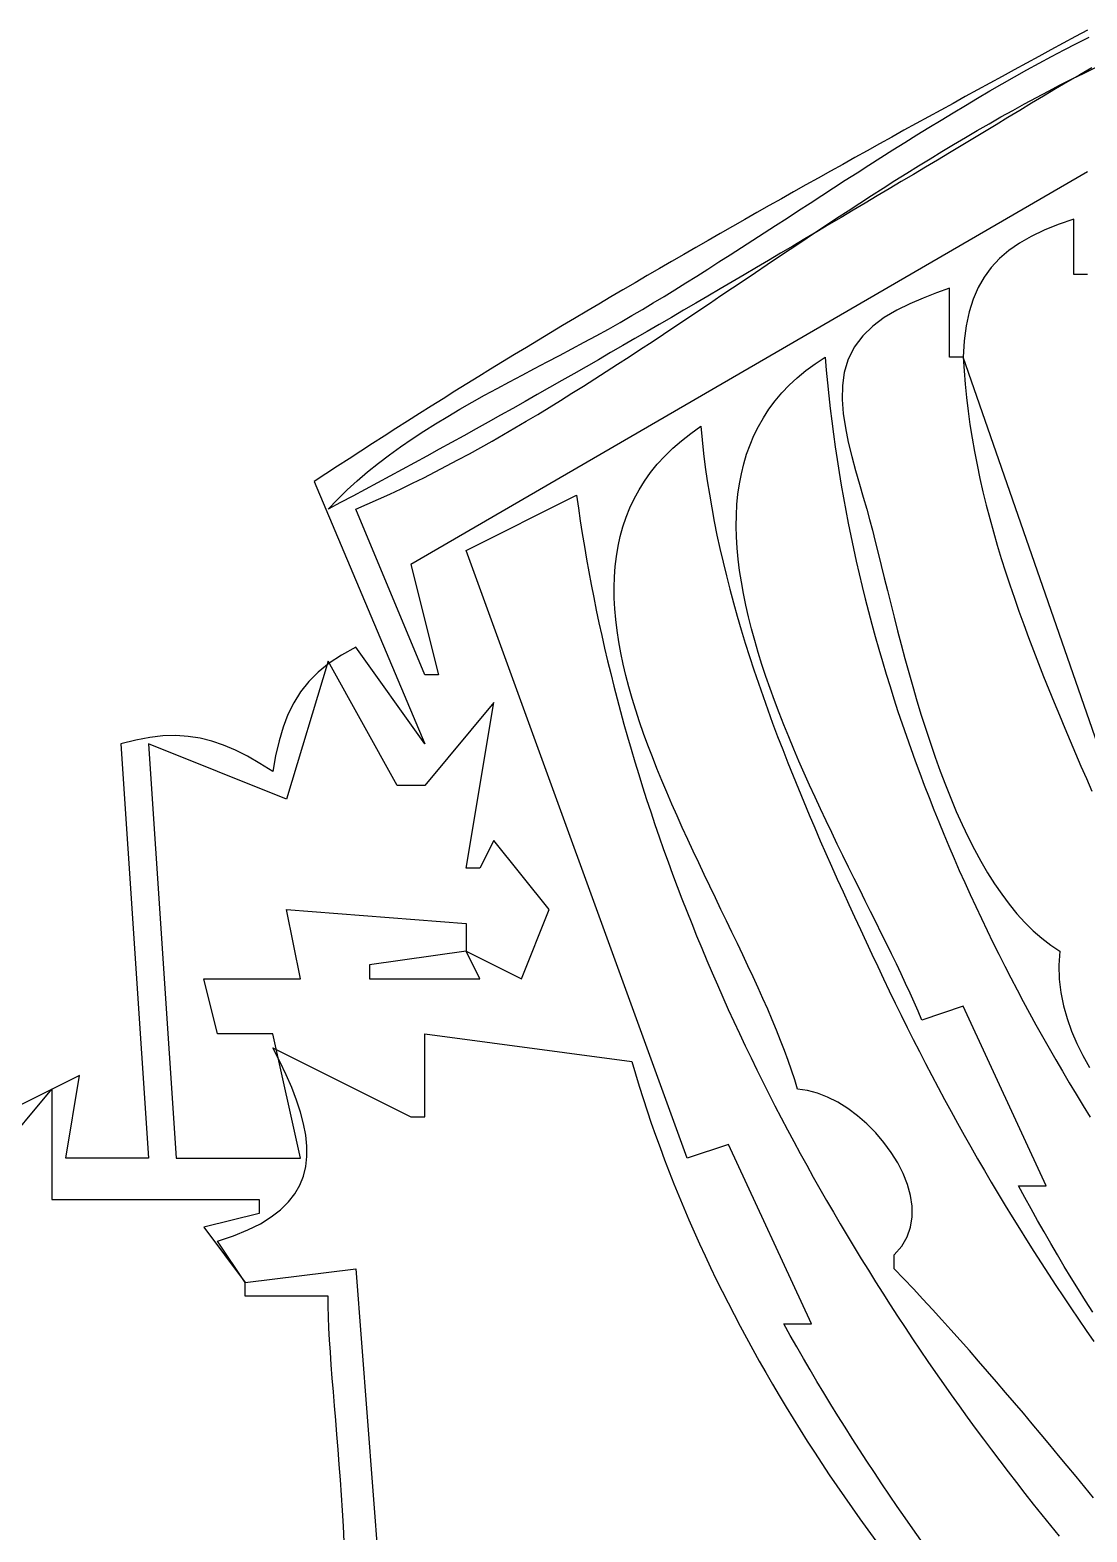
# Model space of a CAD drawing. Header units: metres. Extents: x 169 to 614, y 211 to 1165.
# Drawn here: x 392.4 to 469, y 296.9 to 405.7 of the extents above; entities that cross this region are included whole.
import ezdxf

# ---------------------------------------------------------------- set-up
doc = ezdxf.new("R2010")
doc.units = ezdxf.units.M

msp = doc.modelspace()

# ---------------------------------------------------------------- linework, layer by layer
for p, q in [((469, 405.6913), (468.117, 405.2124)), ((467.2334, 404.7329), (466.3492, 404.2527)), ((468.117, 405.2124), (467.2334, 404.7329)), ((467.2971, 404.2512), (468.1999, 404.7179)), ((468.1999, 404.7179), (469.1044, 405.1751)), ((465.4644, 403.7718), (464.579, 403.2901)), ((466.3492, 404.2527), (465.4644, 403.7718)), ((465.497, 403.2913), (466.3961, 403.7755)), ((466.3961, 403.7755), (467.2971, 404.2512)), ((463.6932, 402.8077), (462.8069, 402.3246)), ((464.579, 403.2901), (463.6932, 402.8077)), ((463.7051, 402.2995), (464.6, 402.7991)), ((464.6, 402.7991), (465.497, 403.2913)), ((468.4354, 402.4456), (467.5566, 401.9383)), ((467.8875, 402.1487), (468.7533, 402.5756)), ((469.3188, 402.947), (468.4354, 402.4456)), ((468.7533, 402.5756), (469.6204, 402.9926)), ((461.0333, 401.3558), (460.146, 400.8703)), ((461.9203, 401.8406), (461.0333, 401.3558)), ((462.8069, 402.3246), (461.9203, 401.8406)), ((461.9221, 401.28), (462.8124, 401.793)), ((462.8124, 401.793), (463.7051, 402.2995)), ((466.6821, 401.4261), (465.812, 400.9103)), ((466.1601, 401.2662), (467.0231, 401.7121)), ((467.5566, 401.9383), (466.6821, 401.4261)), ((467.0231, 401.7121), (467.8875, 402.1487)), ((459.2584, 400.3839), (458.3706, 399.8966)), ((460.146, 400.8703), (459.2584, 400.3839)), ((459.2659, 399.7077), (460.1487, 400.2369)), ((460.1487, 400.2369), (461.0341, 400.7611)), ((461.0341, 400.7611), (461.9221, 401.28)), ((463.5788, 399.8764), (464.4379, 400.348)), ((464.9461, 400.3922), (464.0845, 399.8728)), ((464.4379, 400.348), (465.2984, 400.8114)), ((465.812, 400.9103), (464.9461, 400.3922)), ((465.2984, 400.8114), (466.1601, 401.2662)), ((457.4826, 399.4085), (456.5945, 398.9195)), ((458.3706, 399.8966), (457.4826, 399.4085)), ((457.5085, 398.6369), (458.3858, 399.1742)), ((458.3858, 399.1742), (459.2659, 399.7077)), ((461.8643, 398.91), (462.7209, 399.3969)), ((463.227, 399.3534), (462.3736, 398.8353)), ((462.7209, 399.3969), (463.5788, 399.8764)), ((464.0845, 399.8728), (463.227, 399.3534)), ((455.7063, 398.4296), (454.8181, 397.9389)), ((456.5945, 398.9195), (455.7063, 398.4296)), ((455.7627, 397.5528), (456.6341, 398.0962)), ((456.6341, 398.0962), (457.5085, 398.6369)), ((460.1546, 397.9149), (461.0088, 398.4158)), ((461.5243, 398.3196), (460.679, 397.8076)), ((461.0088, 398.4158), (461.8643, 398.91)), ((462.3736, 398.8353), (461.5243, 398.3196)), ((453.0416, 396.9545), (452.1535, 396.4609)), ((453.9298, 397.4471), (453.0416, 396.9545)), ((454.8181, 397.9389), (453.9298, 397.4471)), ((454.0293, 396.4595), (454.8944, 397.007)), ((454.8944, 397.007), (455.7627, 397.5528)), ((458.4496, 396.8941), (459.3015, 397.4075)), ((459.8375, 397.3004), (459, 396.7993)), ((459.3015, 397.4075), (460.1546, 397.9149)), ((460.679, 397.8076), (459.8375, 397.3004)), ((451.2656, 395.9663), (450.3778, 395.4707)), ((452.1535, 396.4609), (451.2656, 395.9663)), ((452.309, 395.3612), (453.1674, 395.9107)), ((453.1674, 395.9107), (454.0293, 396.4595)), ((456.7491, 395.8503), (457.5988, 396.3749)), ((458.1286, 396.2803), (457.257, 395.7611)), ((457.5988, 396.3749), (458.4496, 396.8941)), ((459, 396.7993), (458.1286, 396.2803)), ((469, 395.4213), (420, 367)), ((449.4902, 394.9741), (448.6029, 394.4765)), ((450.3778, 395.4707), (449.4902, 394.9741)), ((450.6026, 394.262), (451.454, 394.8115)), ((451.454, 394.8115), (452.309, 395.3612)), ((454.2063, 394.2481), (455.0529, 394.7866)), ((455.0529, 394.7866), (455.9004, 395.3208)), ((456.385, 395.2417), (455.5128, 394.7221)), ((455.9004, 395.3208), (456.7491, 395.8503)), ((457.257, 395.7611), (456.385, 395.2417)), ((447.7159, 393.9779), (446.8293, 393.4782)), ((448.6029, 394.4765), (447.7159, 393.9779)), ((448.911, 393.1661), (449.7549, 393.7134)), ((449.7549, 393.7134), (450.6026, 394.262)), ((452.5163, 393.1596), (453.3608, 393.7056)), ((453.3608, 393.7056), (454.2063, 394.2481)), ((454.6401, 394.2024), (453.7672, 393.6827)), ((455.5128, 394.7221), (454.6401, 394.2024)), ((445.9431, 392.9774), (445.0573, 392.4756)), ((446.8293, 393.4782), (445.9431, 392.9774)), ((447.2348, 392.0775), (448.0709, 392.6206)), ((448.0709, 392.6206), (448.911, 393.1661)), ((450.8301, 392.0582), (451.6727, 392.6103)), ((452.0203, 392.6433), (451.1462, 392.1237)), ((451.6727, 392.6103), (452.5163, 393.1596)), ((452.8939, 393.163), (452.0203, 392.6433)), ((453.7672, 393.6827), (452.8939, 393.163)), ((444.172, 391.9726), (443.2872, 391.4686)), ((445.0573, 392.4756), (444.172, 391.9726)), ((445.5749, 391.0004), (446.4028, 391.5372)), ((446.4028, 391.5372), (447.2348, 392.0775)), ((450.2719, 391.6042), (449.3971, 391.0849)), ((449.9884, 391.5035), (450.8301, 392.0582)), ((451.1462, 392.1237), (450.2719, 391.6042)), ((466.8784, 391.6132), (465.8496, 391.1983)), ((468, 392), (466.8784, 391.6132)), ((468, 388), (468, 392)), ((441.5195, 390.457), (440.6366, 389.9495)), ((442.403, 390.9634), (441.5195, 390.457)), ((443.2872, 391.4686), (442.403, 390.9634)), ((443.932, 389.9389), (444.7512, 390.4675)), ((444.7512, 390.4675), (445.5749, 391.0004)), ((448.5219, 390.5659), (447.6464, 390.0471)), ((448.3077, 390.3881), (449.1476, 390.9467)), ((449.3971, 391.0849), (448.5219, 390.5659)), ((449.1476, 390.9467), (449.9884, 391.5035)), ((464.9115, 390.7496), (464.0621, 390.2617)), ((465.8496, 391.1983), (464.9115, 390.7496)), ((439.7544, 389.4409), (438.8729, 388.931)), ((440.6366, 389.9495), (439.7544, 389.4409)), ((442.3069, 388.8973), (443.1171, 389.4154)), ((443.1171, 389.4154), (443.932, 389.9389)), ((446.7704, 389.5286), (445.8941, 389.0105)), ((446.6304, 389.2669), (447.4686, 389.828)), ((447.6464, 390.0471), (446.7704, 389.5286)), ((447.4686, 389.828), (448.3077, 390.3881)), ((463.2993, 389.7289), (462.6212, 389.1457)), ((464.0621, 390.2617), (463.2993, 389.7289)), ((437.9923, 388.4199), (437.1125, 387.9076)), ((438.8729, 388.931), (437.9923, 388.4199)), ((440.7003, 387.8795), (441.5012, 388.3851)), ((441.5012, 388.3851), (442.3069, 388.8973)), ((445.0173, 388.4928), (444.1401, 387.9755)), ((444.9564, 388.1428), (445.793, 388.705)), ((445.8941, 389.0105), (445.0173, 388.4928)), ((445.793, 388.705), (446.6304, 389.2669)), ((462.0257, 388.5065), (461.5107, 387.8059)), ((462.6212, 389.1457), (462.0257, 388.5065)), ((436.2336, 387.394), (435.3556, 386.8792)), ((437.1125, 387.9076), (436.2336, 387.394)), ((439.1132, 386.8897), (439.9043, 387.3808)), ((439.9043, 387.3808), (440.7003, 387.8795)), ((443.2624, 387.4588), (442.3843, 386.9426)), ((444.1401, 387.9755), (443.2624, 387.4588)), ((443.2854, 387.0186), (444.1205, 387.5805)), ((444.1205, 387.5805), (444.9564, 388.1428)), ((461.5107, 387.8059), (461.0743, 387.0382)), ((469, 388), (468, 388)), ((434.4786, 386.3631), (433.6026, 385.8457)), ((435.3556, 386.8792), (434.4786, 386.3631)), ((437.5461, 385.9321), (438.3271, 386.4066)), ((438.3271, 386.4066), (439.1132, 386.8897)), ((441.5057, 386.4271), (440.6267, 385.9122)), ((442.3843, 386.9426), (441.5057, 386.4271)), ((441.6174, 385.8972), (442.451, 386.4574)), ((442.451, 386.4574), (443.2854, 387.0186)), ((457.1006, 386.2828), (456.1311, 385.8696)), ((458.0654, 386.6552), (457.1006, 386.2828)), ((459, 387), (458.0654, 386.6552)), ((459, 382), (459, 387)), ((460.7145, 386.1979), (460.4292, 385.2795)), ((461.0743, 387.0382), (460.7145, 386.1979)), ((432.7277, 385.327), (431.8539, 384.807)), ((433.6026, 385.8457), (432.7277, 385.327)), ((435.1553, 384.5221), (436, 385.0108)), ((436, 385.0108), (436.7704, 385.4666)), ((436.7704, 385.4666), (437.5461, 385.9321)), ((439.7472, 385.3979), (438.8673, 384.8845)), ((440.6267, 385.9122), (439.7472, 385.3979)), ((439.952, 384.7814), (440.7844, 385.3384)), ((440.7844, 385.3384), (441.6174, 385.8972)), ((455.1823, 385.4022), (454.2798, 384.8674)), ((456.1311, 385.8696), (455.1823, 385.4022)), ((460.4292, 385.2795), (460.2163, 384.2774)), ((430.9812, 384.2856), (430.1098, 383.7629)), ((431.8539, 384.807), (430.9812, 384.2856)), ((433.4267, 383.5599), (434.297, 384.0389)), ((434.297, 384.0389), (435.1553, 384.5221)), ((437.9868, 384.3718), (437.1058, 383.8599)), ((438.8673, 384.8845), (437.9868, 384.3718)), ((438.2892, 383.6741), (439.1203, 384.2265)), ((439.1203, 384.2265), (439.952, 384.7814)), ((453.4491, 384.252), (452.7157, 383.5428)), ((454.2798, 384.8674), (453.4491, 384.252)), ((460.2163, 384.2774), (460.0739, 383.1861)), ((429.2396, 383.2389), (428.3706, 382.7134)), ((430.1098, 383.7629), (429.2396, 383.2389)), ((431.6566, 382.6099), (432.546, 383.084)), ((432.546, 383.084), (433.4267, 383.5599)), ((435.3424, 382.8389), (434.4599, 382.3299)), ((436.2244, 383.349), (435.3424, 382.8389)), ((437.1058, 383.8599), (436.2244, 383.349)), ((436.6288, 382.5782), (437.4587, 383.1246)), ((437.4587, 383.1246), (438.2892, 383.6741)), ((452.7157, 383.5428), (452.105, 382.7266)), ((460.0739, 383.1861), (460, 382)), ((427.503, 382.1865), (426.6368, 381.6583)), ((428.3706, 382.7134), (427.503, 382.1865)), ((429.8589, 381.6627), (430.7604, 382.1365)), ((430.7604, 382.1365), (431.6566, 382.6099)), ((433.5769, 381.8218), (432.6933, 381.3149)), ((434.4599, 382.3299), (433.5769, 381.8218)), ((434.9705, 381.4964), (435.7994, 382.0354)), ((435.7994, 382.0354), (436.6288, 382.5782)), ((449.278, 381.5276), (450, 382)), ((450, 382), (450.0782, 381.0706)), ((451.6427, 381.7901), (451.3841, 380.8934)), ((452.105, 382.7266), (451.6427, 381.7901)), ((460, 382), (459, 382)), ((460, 382), (460.0536, 381.0237)), ((471.4398, 349.0193), (460, 382)), ((425.772, 381.1285), (424.9086, 380.5974)), ((426.6368, 381.6583), (425.772, 381.1285)), ((427.1402, 380.2263), (428.0471, 380.7087)), ((428.0471, 380.7087), (428.9539, 381.1871)), ((428.9539, 381.1871), (429.8589, 381.6627)), ((431.8092, 380.809), (430.9246, 380.3044)), ((432.6933, 381.3149), (431.8092, 380.809)), ((433.3143, 380.4318), (434.1422, 380.9618)), ((434.1422, 380.9618), (434.9705, 381.4964)), ((447.9789, 380.5155), (448.6046, 381.0326)), ((448.6046, 381.0326), (449.278, 381.5276)), ((450.0782, 381.0706), (450.1651, 380.142)), ((451.3841, 380.8934), (451.2536, 379.9423)), ((460.0536, 381.0237), (460.1289, 380.0475)), ((424.0468, 380.0647), (423.1865, 379.5306)), ((424.9086, 380.5974), (424.0468, 380.0647)), ((425.3327, 379.2447), (426.2348, 379.7387)), ((426.2348, 379.7387), (427.1402, 380.2263)), ((430.0394, 379.8009), (429.1536, 379.2987)), ((430.9246, 380.3044), (430.0394, 379.8009)), ((431.6598, 379.387), (432.4868, 379.9067)), ((432.4868, 379.9067), (433.3143, 380.4318)), ((446.8657, 379.4177), (447.3996, 379.977)), ((447.3996, 379.977), (447.9789, 380.5155)), ((450.1651, 380.142), (450.2605, 379.2141)), ((451.2536, 379.9423), (451.234, 378.9493)), ((460.1289, 380.0475), (460.2252, 379.0716)), ((422.3278, 378.995), (421.4707, 378.4579)), ((423.1865, 379.5306), (422.3278, 378.995)), ((423.5452, 378.2329), (424.4356, 378.7432)), ((424.4356, 378.7432), (425.3327, 379.2447)), ((428.2672, 378.7978), (427.3803, 378.2983)), ((429.1536, 379.2987), (428.2672, 378.7978)), ((430.0071, 378.365), (430.8333, 378.8729)), ((430.8333, 378.8729), (431.6598, 379.387)), ((445.9298, 378.2396), (446.3761, 378.8384)), ((446.3761, 378.8384), (446.8657, 379.4177)), ((450.2605, 379.2141), (450.3644, 378.2871)), ((451.234, 378.9493), (451.3081, 377.927)), ((460.2252, 379.0716), (460.3417, 378.0962)), ((419.7617, 377.379), (418.9098, 376.8373)), ((420.6153, 377.9192), (419.7617, 377.379)), ((421.4707, 378.4579), (420.6153, 377.9192)), ((421.7912, 377.1815), (422.6631, 377.7128)), ((422.6631, 377.7128), (423.5452, 378.2329)), ((426.4927, 377.8002), (425.6046, 377.3035)), ((427.3803, 378.2983), (426.4927, 377.8002)), ((428.3558, 377.3686), (429.1812, 377.8634)), ((429.1812, 377.8634), (430.0071, 378.365)), ((445.1628, 376.9864), (445.5257, 377.622)), ((445.5257, 377.622), (445.9298, 378.2396)), ((450.3644, 378.2871), (450.4767, 377.3608)), ((451.3081, 377.927), (451.4587, 376.8878)), ((460.3417, 378.0962), (460.4778, 377.1213)), ((418.0597, 376.294), (417.2115, 375.749)), ((418.9098, 376.8373), (418.0597, 376.294)), ((420.0843, 376.081), (420.931, 376.638)), ((420.931, 376.638), (421.7912, 377.1815)), ((423.8264, 376.3147), (422.9364, 375.8226)), ((424.7158, 376.8083), (423.8264, 376.3147)), ((425.6046, 377.3035), (424.7158, 376.8083)), ((425.8812, 375.9282), (426.7058, 376.4006)), ((426.7058, 376.4006), (427.5306, 376.8808)), ((427.5306, 376.8808), (428.3558, 377.3686)), ((439.5882, 375.955), (440.2684, 376.4868)), ((440.2684, 376.4868), (441, 377)), ((441, 377), (441.0891, 376.0147)), ((444.556, 375.6633), (444.8399, 376.3332)), ((444.8399, 376.3332), (445.1628, 376.9864)), ((450.4767, 377.3608), (450.5974, 376.4354)), ((450.5974, 376.4354), (450.7264, 375.5108)), ((451.4587, 376.8878), (451.6688, 375.8443)), ((460.4778, 377.1213), (460.6326, 376.147)), ((416.3652, 375.2025), (415.5209, 374.6543)), ((417.2115, 375.749), (416.3652, 375.2025)), ((418.4381, 374.922), (419.2527, 375.5094)), ((419.2527, 375.5094), (420.0843, 376.081)), ((422.0458, 375.3322), (421.1545, 374.8435)), ((422.9364, 375.8226), (422.0458, 375.3322)), ((424.2328, 375.0083), (425.0569, 375.464)), ((425.0569, 375.464), (425.8812, 375.9282)), ((438.3771, 374.8374), (438.9582, 375.405)), ((438.9582, 375.405), (439.5882, 375.955)), ((441.0891, 376.0147), (441.1952, 375.0293)), ((444.3101, 374.9772), (444.556, 375.6633)), ((450.7264, 375.5108), (450.8637, 374.5872)), ((451.6688, 375.8443), (451.9212, 374.8089)), ((460.6326, 376.147), (460.8055, 375.1735)), ((415.5209, 374.6543), (414.6785, 374.1045)), ((416.8662, 373.6951), (417.642, 374.3176)), ((417.642, 374.3176), (418.4381, 374.922)), ((420.2625, 374.3565), (419.3699, 373.8713)), ((421.1545, 374.8435), (420.2625, 374.3565)), ((421.7617, 373.6961), (422.5852, 374.124)), ((422.5852, 374.124), (423.4089, 374.5615)), ((423.4089, 374.5615), (424.2328, 375.0083)), ((437.357, 373.6515), (437.8437, 374.2528)), ((437.8437, 374.2528), (438.3771, 374.8374)), ((441.1952, 375.0293), (441.3179, 374.044)), ((443.9277, 373.5593), (444.101, 374.2757)), ((444.101, 374.2757), (444.3101, 374.9772)), ((450.8637, 374.5872), (451.0093, 373.6645)), ((451.9212, 374.8089), (452.1987, 373.7943)), ((460.8055, 375.1735), (460.9959, 374.201)), ((460.9959, 374.201), (461.2028, 373.2296)), ((413.8382, 373.5531), (413, 373)), ((414.6785, 374.1045), (413.8382, 373.5531)), ((415.3823, 372.3909), (416.1124, 373.0533)), ((416.1124, 373.0533), (416.8662, 373.6951)), ((418.4766, 373.3879), (417.5827, 372.9064)), ((419.3699, 373.8713), (418.4766, 373.3879)), ((420.1151, 372.8706), (420.9383, 373.2782)), ((420.9383, 373.2782), (421.7617, 373.6961)), ((436.5185, 372.4014), (436.9156, 373.0342)), ((436.9156, 373.0342), (437.357, 373.6515)), ((441.3179, 374.044), (441.4566, 373.059)), ((441.4566, 373.059), (441.6111, 372.0742)), ((443.7891, 372.8287), (443.9277, 373.5593)), ((451.0093, 373.6645), (451.163, 372.7428)), ((452.1987, 373.7943), (452.4842, 372.8129)), ((461.2028, 373.2296), (461.4257, 372.2593)), ((413, 373), (421, 354)), ((414.6776, 371.7069), (415.3823, 372.3909)), ((415.7927, 371.9491), (414.8967, 371.4735)), ((416.6881, 372.4268), (415.7927, 371.9491)), ((417.5827, 372.9064), (416.6881, 372.4268)), ((417.6459, 371.7133), (418.4689, 372.0878)), ((418.4689, 372.0878), (419.292, 372.4737)), ((419.292, 372.4737), (420.1151, 372.8706)), ((424, 368), (432, 372)), ((432, 372), (432.1284, 371.0742)), ((436.1644, 371.7535), (436.5185, 372.4014)), ((441.6111, 372.0742), (441.7807, 371.0899)), ((443.6117, 371.3277), (443.6841, 372.0847)), ((443.6841, 372.0847), (443.7891, 372.8287)), ((451.163, 372.7428), (451.3249, 371.8221)), ((452.4842, 372.8129), (452.7606, 371.8773)), ((461.4257, 372.2593), (461.6639, 371.2904)), ((414, 371), (414.6776, 371.7069)), ((414.8967, 371.4735), (414, 371)), ((416, 371), (416.8229, 371.3506)), ((421, 359), (416, 371)), ((416.8229, 371.3506), (417.6459, 371.7133)), ((432.1284, 371.0742), (432.2644, 370.1489)), ((435.5804, 370.4149), (435.8521, 371.0912)), ((435.8521, 371.0912), (436.1644, 371.7535)), ((441.7807, 371.0899), (441.9651, 370.1061)), ((443.5709, 370.5586), (443.6117, 371.3277)), ((451.3249, 371.8221), (451.4948, 370.9025)), ((451.4948, 370.9025), (451.6727, 369.9839)), ((452.7606, 371.8773), (453.0108, 371)), ((453.0108, 371), (453.2112, 370.2549)), ((461.6639, 371.2904), (461.9165, 370.323)), ((432.2644, 370.1489), (432.4078, 369.2242)), ((435.3482, 369.7252), (435.5804, 370.4149)), ((441.9651, 370.1061), (442.1638, 369.123)), ((443.5604, 369.778), (443.5709, 370.5586)), ((443.5794, 368.9865), (443.5604, 369.778)), ((451.6727, 369.9839), (451.8587, 369.0665)), ((453.2112, 370.2549), (453.4154, 369.4728)), ((461.9165, 370.323), (462.1829, 369.3571)), ((432.4078, 369.2242), (432.5586, 368.3)), ((434.9974, 368.3076), (435.1543, 369.0226)), ((435.1543, 369.0226), (435.3482, 369.7252)), ((442.1638, 369.123), (442.3764, 368.1407)), ((443.6266, 368.1847), (443.5794, 368.9865)), ((451.8587, 369.0665), (452.0525, 368.1502)), ((453.4154, 369.4728), (453.6239, 368.6563)), ((462.1829, 369.3571), (462.4624, 368.393)), ((440, 324), (424, 368)), ((432.5586, 368.3), (432.7168, 367.3763)), ((434.8764, 367.5807), (434.9974, 368.3076)), ((442.3764, 368.1407), (442.6024, 367.1594)), ((443.7011, 367.3734), (443.6266, 368.1847)), ((452.0525, 368.1502), (452.2543, 367.235)), ((453.6239, 368.6563), (453.8371, 367.8079)), ((453.8371, 367.8079), (454.0556, 366.9303)), ((462.4624, 368.393), (462.7543, 367.4307)), ((420, 367), (422, 359)), ((432.7168, 367.3763), (432.8823, 366.4533)), ((434.7374, 366.0935), (434.7902, 366.8425)), ((434.7902, 366.8425), (434.8764, 367.5807)), ((442.6024, 367.1594), (442.8413, 366.1792)), ((443.8017, 366.5532), (443.7011, 367.3734)), ((443.9275, 365.7247), (443.8017, 366.5532)), ((452.2543, 367.235), (452.4639, 366.3211)), ((454.0556, 366.9303), (454.2799, 366.0261)), ((462.7543, 367.4307), (463.0578, 366.4705)), ((432.8823, 366.4533), (433.0551, 365.5309)), ((433.0551, 365.5309), (433.2352, 364.6092)), ((434.717, 365.3342), (434.7374, 366.0935)), ((442.8413, 366.1792), (443.0927, 365.2001)), ((444.0772, 364.8887), (443.9275, 365.7247)), ((452.4639, 366.3211), (452.6812, 365.4084)), ((454.2799, 366.0261), (454.5105, 365.0979)), ((463.0578, 366.4705), (463.3722, 365.5123)), ((463.3722, 365.5123), (463.6968, 364.5564)), ((433.2352, 364.6092), (433.4225, 363.6882)), ((434.7278, 364.5651), (434.717, 365.3342)), ((434.7684, 363.7868), (434.7278, 364.5651)), ((443.0927, 365.2001), (443.3562, 364.2223)), ((444.2499, 364.0457), (444.0772, 364.8887)), ((452.6812, 365.4084), (452.9063, 364.497)), ((452.9063, 364.497), (453.1391, 363.5869)), ((454.5105, 365.0979), (454.7481, 364.1482)), ((463.6968, 364.5564), (464.0309, 363.6029)), ((433.4225, 363.6882), (433.617, 362.7679)), ((434.8379, 362.9997), (434.7684, 363.7868)), ((443.3562, 364.2223), (443.6313, 363.246)), ((443.6313, 363.246), (443.9175, 362.2713)), ((444.4445, 363.1965), (444.2499, 364.0457)), ((453.1391, 363.5869), (453.3795, 362.6782)), ((454.7481, 364.1482), (454.993, 363.1798)), ((464.0309, 363.6029), (464.3738, 362.652)), ((433.617, 362.7679), (433.8186, 361.8484)), ((434.9349, 362.2045), (434.8379, 362.9997)), ((435.0583, 361.4016), (434.9349, 362.2045)), ((443.9175, 362.2713), (444.2145, 361.2982)), ((444.6599, 362.3416), (444.4445, 363.1965)), ((444.895, 361.4818), (444.6599, 362.3416)), ((453.3795, 362.6782), (453.6274, 361.7708)), ((454.993, 363.1798), (455.2458, 362.1951)), ((455.2458, 362.1951), (455.5072, 361.1969)), ((464.3738, 362.652), (464.7247, 361.7037)), ((433.8186, 361.8484), (434.0273, 360.9297)), ((435.207, 360.5915), (435.0583, 361.4016)), ((444.2145, 361.2982), (444.5217, 360.327)), ((445.1488, 360.6177), (444.895, 361.4818)), ((453.6274, 361.7708), (453.8829, 360.8648)), ((455.5072, 361.1969), (455.7775, 360.1876)), ((464.7247, 361.7037), (465.0829, 360.7582)), ((414, 360), (411, 350)), ((419, 351), (414, 360)), ((414.972, 360.4368), (414.0691, 359.8373)), ((416, 361), (414.972, 360.4368)), ((421, 354), (416, 361)), ((434.0273, 360.9297), (434.243, 360.0118)), ((434.243, 360.0118), (434.4658, 359.0948)), ((435.3796, 359.7748), (435.207, 360.5915)), ((444.5217, 360.327), (444.8387, 359.3576)), ((445.4202, 359.75), (445.1488, 360.6177)), ((453.8829, 360.8648), (454.1459, 359.9603)), ((455.7775, 360.1876), (456.0573, 359.17)), ((465.0829, 360.7582), (465.4478, 359.8156)), ((413.2817, 359.1967), (412.6002, 358.5099)), ((414.0691, 359.8373), (413.2817, 359.1967)), ((422, 359), (421, 359)), ((434.4658, 359.0948), (434.6955, 358.1787)), ((435.5751, 358.952), (435.3796, 359.7748)), ((435.7922, 358.1236), (435.5751, 358.952)), ((444.8387, 359.3576), (445.1651, 358.3904)), ((445.7081, 358.8793), (445.4202, 359.75)), ((454.1459, 359.9603), (454.4163, 359.0572)), ((454.4163, 359.0572), (454.6941, 358.1557)), ((456.0573, 359.17), (456.3471, 358.1465)), ((465.4478, 359.8156), (465.8186, 358.876)), ((412.6002, 358.5099), (412.0153, 357.7722)), ((434.6955, 358.1787), (434.9321, 357.2635)), ((436.0297, 357.2901), (435.7922, 358.1236)), ((445.1651, 358.3904), (445.5003, 357.4253)), ((446.0116, 358.0062), (445.7081, 358.8793)), ((446.3294, 357.1315), (446.0116, 358.0062)), ((454.6941, 358.1557), (454.9792, 357.2556)), ((456.3471, 358.1465), (456.6476, 357.1199)), ((465.8186, 358.876), (466.1946, 357.9396)), ((466.1946, 357.9396), (466.575, 357.0066)), ((411.5173, 356.9785), (411.0969, 356.1241)), ((412.0153, 357.7722), (411.5173, 356.9785)), ((426, 357), (421, 351)), ((424, 345), (426, 357)), ((434.9321, 357.2635), (435.1757, 356.3493)), ((436.2865, 356.4521), (436.0297, 357.2901)), ((445.5003, 357.4253), (445.8441, 356.4626)), ((446.6605, 356.2558), (446.3294, 357.1315)), ((454.9792, 357.2556), (455.2716, 356.3572)), ((456.6476, 357.1199), (456.9591, 356.0927)), ((466.575, 357.0066), (466.9592, 356.077)), ((411.0969, 356.1241), (410.7444, 355.2039)), ((435.1757, 356.3493), (435.4261, 355.4361)), ((436.5614, 355.6101), (436.2865, 356.4521)), ((445.8441, 356.4626), (446.1958, 355.5023)), ((447.0039, 355.3798), (446.6605, 356.2558)), ((455.2716, 356.3572), (455.5712, 355.4603)), ((456.9591, 356.0927), (457.2822, 355.0676)), ((466.9592, 356.077), (467.3464, 355.151)), ((402.0472, 354.5741), (401.0842, 354.4654)), ((402.9697, 354.6014), (402.0472, 354.5741)), ((403.861, 354.5482), (402.9697, 354.6014)), ((404.7302, 354.4154), (403.861, 354.5482)), ((410.7444, 355.2039), (410.4504, 354.2131)), ((435.4261, 355.4361), (435.6833, 354.5239)), ((436.8532, 354.7646), (436.5614, 355.6101)), ((437.1607, 353.9162), (436.8532, 354.7646)), ((446.1958, 355.5023), (446.5551, 354.5445)), ((446.5551, 354.5445), (446.9215, 353.5894)), ((447.3584, 354.504), (447.0039, 355.3798)), ((455.5712, 355.4603), (455.878, 354.5651)), ((455.878, 354.5651), (456.192, 353.6716)), ((457.2822, 355.0676), (457.6175, 354.047)), ((467.3464, 355.151), (467.7359, 354.2287)), ((400.0715, 354.2743), (399, 354)), ((399, 354), (401, 324)), ((401.0842, 354.4654), (400.0715, 354.2743)), ((411, 350), (401, 354)), ((401, 354), (403, 324)), ((405.5867, 354.204), (404.7302, 354.4154)), ((406.4396, 353.9149), (405.5867, 354.204)), ((407.2982, 353.549), (406.4396, 353.9149)), ((408.1716, 353.1072), (407.2982, 353.549)), ((410.4504, 354.2131), (410.2054, 353.1467)), ((435.6833, 354.5239), (435.9472, 353.6127)), ((435.9472, 353.6127), (436.2179, 352.7026)), ((437.4827, 353.0653), (437.1607, 353.9162)), ((446.9215, 353.5894), (447.2946, 352.6372)), ((447.7231, 353.6292), (447.3584, 354.504)), ((448.0969, 352.7561), (447.7231, 353.6292)), ((456.192, 353.6716), (456.513, 352.7797)), ((457.6175, 354.047), (457.9655, 353.0337)), ((467.7359, 354.2287), (468.127, 353.3103)), ((409.0691, 352.5906), (408.1716, 353.1072)), ((410, 352), (409.0691, 352.5906)), ((410.2054, 353.1467), (410, 352)), ((436.2179, 352.7026), (436.4953, 351.7937)), ((437.818, 352.2125), (437.4827, 353.0653)), ((447.2946, 352.6372), (447.6738, 351.6879)), ((448.4786, 351.8852), (448.0969, 352.7561)), ((456.513, 352.7797), (456.841, 351.8896)), ((457.9655, 353.0337), (458.3267, 352.0303)), ((468.127, 353.3103), (468.519, 352.3958)), ((468.519, 352.3958), (468.9112, 351.4854)), ((436.4953, 351.7937), (436.7794, 350.8859)), ((438.1655, 351.3583), (437.818, 352.2125)), ((438.5239, 350.5032), (438.1655, 351.3583)), ((447.6738, 351.6879), (448.0589, 350.7416)), ((448.8672, 351.0173), (448.4786, 351.8852)), ((456.841, 351.8896), (457.176, 351.0013)), ((458.3267, 352.0303), (458.7017, 351.0392)), ((468.9112, 351.4854), (469.3028, 350.5793)), ((421, 351), (419, 351)), ((436.7794, 350.8859), (437.07, 349.9793)), ((438.892, 349.6478), (438.5239, 350.5032)), ((448.0589, 350.7416), (448.4492, 349.7985)), ((449.2617, 350.153), (448.8672, 351.0173)), ((457.176, 351.0013), (457.518, 350.1148)), ((458.7017, 351.0392), (459.0909, 350.0633)), ((437.07, 349.9793), (437.3672, 349.0739)), ((439.2688, 348.7926), (438.892, 349.6478)), ((448.4492, 349.7985), (448.8444, 348.8588)), ((449.6609, 349.2929), (449.2617, 350.153)), ((450.0638, 348.4378), (449.6609, 349.2929)), ((457.518, 350.1148), (457.8668, 349.2301)), ((457.8668, 349.2301), (458.2224, 348.3472)), ((459.0909, 350.0633), (459.4949, 349.1049)), ((459.4949, 349.1049), (459.9142, 348.1669)), ((437.3672, 349.0739), (437.6709, 348.1697)), ((437.6709, 348.1697), (437.9812, 347.2669)), ((439.6529, 347.938), (439.2688, 348.7926)), ((448.8444, 348.8588), (449.244, 347.9225)), ((450.4694, 347.5882), (450.0638, 348.4378)), ((458.2224, 348.3472), (458.5848, 347.4663)), ((459.9142, 348.1669), (460.3494, 347.2517)), ((426, 347), (425, 345)), ((430, 342), (426, 347)), ((437.9812, 347.2669), (438.2978, 346.3653)), ((440.0432, 347.0847), (439.6529, 347.938)), ((440.4386, 346.2331), (440.0432, 347.0847)), ((449.244, 347.9225), (449.6475, 346.9897)), ((449.6475, 346.9897), (450.0546, 346.0606)), ((450.8765, 346.7449), (450.4694, 347.5882)), ((458.5848, 347.4663), (458.954, 346.5873)), ((460.3494, 347.2517), (460.8009, 346.3619)), ((438.2978, 346.3653), (438.6209, 345.4651)), ((440.8377, 345.3838), (440.4386, 346.2331)), ((450.0546, 346.0606), (450.4647, 345.1353)), ((451.2841, 345.9085), (450.8765, 346.7449)), ((451.6912, 345.0796), (451.2841, 345.9085)), ((458.954, 346.5873), (459.3298, 345.7102)), ((460.8009, 346.3619), (461.2694, 345.5002)), ((425, 345), (424, 345)), ((438.6209, 345.4651), (438.9503, 344.5662)), ((441.2395, 344.5373), (440.8377, 345.3838)), ((450.4647, 345.1353), (450.8774, 344.214)), ((452.0965, 344.2589), (451.6912, 345.0796)), ((459.3298, 345.7102), (459.7123, 344.8352)), ((459.7123, 344.8352), (460.1013, 343.9622)), ((461.2694, 345.5002), (461.7553, 344.6692)), ((438.9503, 344.5662), (439.2861, 343.6688)), ((439.2861, 343.6688), (439.6281, 342.7728)), ((441.6428, 343.6941), (441.2395, 344.5373)), ((442.0463, 342.8548), (441.6428, 343.6941)), ((450.8774, 344.214), (451.2923, 343.2967)), ((452.4992, 343.4471), (452.0965, 344.2589)), ((460.1013, 343.9622), (460.4968, 343.0912)), ((461.7553, 344.6692), (462.2591, 343.8715)), ((462.2591, 343.8715), (462.7815, 343.1096)), ((439.6281, 342.7728), (439.9764, 341.8783)), ((442.4489, 342.0198), (442.0463, 342.8548)), ((451.2923, 343.2967), (451.7089, 342.3836)), ((452.8981, 342.6448), (452.4992, 343.4471)), ((453.2921, 341.8527), (452.8981, 342.6448)), ((460.4968, 343.0912), (460.8989, 342.2224)), ((462.7815, 343.1096), (463.3228, 342.3862)), ((412, 337), (411, 342)), ((411, 342), (424, 341)), ((428, 337), (430, 342)), ((439.9764, 341.8783), (440.3309, 340.9853)), ((442.8493, 341.1897), (442.4489, 342.0198)), ((451.7089, 342.3836), (452.1267, 341.4749)), ((453.6802, 341.0715), (453.2921, 341.8527)), ((460.8989, 342.2224), (461.3073, 341.3557)), ((463.3228, 342.3862), (463.8837, 341.7039)), ((463.8837, 341.7039), (464.4647, 341.0653)), ((424, 341), (424, 339)), ((440.3309, 340.9853), (440.6915, 340.0938)), ((443.2465, 340.365), (442.8493, 341.1897)), ((452.1267, 341.4749), (452.5454, 340.5705)), ((452.5454, 340.5705), (452.9644, 339.6707)), ((454.0613, 340.3017), (453.6802, 341.0715)), ((461.3073, 341.3557), (461.7222, 340.4911)), ((461.7222, 340.4911), (462.1433, 339.6287)), ((464.4647, 341.0653), (465.0663, 340.473)), ((465.0663, 340.473), (465.689, 339.9296)), ((440.6915, 340.0938), (441.0583, 339.2039)), ((443.6392, 339.5463), (443.2465, 340.365)), ((444.0262, 338.734), (443.6392, 339.5463)), ((452.9644, 339.6707), (453.3833, 338.7756)), ((454.4344, 339.5441), (454.0613, 340.3017)), ((454.7983, 338.7993), (454.4344, 339.5441)), ((462.1433, 339.6287), (462.5707, 338.7686)), ((465.689, 339.9296), (466.3334, 339.4377)), ((466.3334, 339.4377), (467, 339)), ((424, 339), (417, 338)), ((425, 337), (424, 339)), ((424, 339), (428, 337)), ((441.0583, 339.2039), (441.4312, 338.3155)), ((441.4312, 338.3155), (441.8101, 337.4288)), ((444.4063, 337.9287), (444.0262, 338.734)), ((453.3833, 338.7756), (453.8017, 337.8853)), ((455.152, 338.068), (454.7983, 338.7993)), ((462.5707, 338.7686), (463.0044, 337.9107)), ((467, 339), (466.9278, 337.972)), ((417, 338), (417, 337)), ((441.8101, 337.4288), (442.195, 336.5438)), ((444.7784, 337.1308), (444.4063, 337.9287)), ((453.8017, 337.8853), (454.2191, 337)), ((455.4944, 337.3508), (455.152, 338.068)), ((455.8245, 336.6484), (455.4944, 337.3508)), ((463.0044, 337.9107), (463.4442, 337.0551)), ((466.9278, 337.972), (466.9508, 336.9715)), ((406, 333), (405, 337)), ((405, 337), (412, 337)), ((417, 337), (425, 337)), ((442.195, 336.5438), (442.5858, 335.6605)), ((445.1412, 336.3411), (444.7784, 337.1308)), ((445.4936, 335.5598), (445.1412, 336.3411)), ((454.2191, 337), (454.6402, 336.114)), ((454.6402, 336.114), (455.0662, 335.2303)), ((456.1411, 335.9615), (455.8245, 336.6484)), ((463.4442, 337.0551), (463.8902, 336.2019)), ((463.8902, 336.2019), (464.3423, 335.351)), ((466.9508, 336.9715), (467.0613, 335.9964)), ((442.5858, 335.6605), (442.9826, 334.7789)), ((445.8344, 334.7877), (445.4936, 335.5598)), ((455.0662, 335.2303), (455.497, 334.349)), ((456.4433, 335.2907), (456.1411, 335.9615)), ((456.7299, 334.6366), (456.4433, 335.2907)), ((460, 335), (457, 334)), ((466, 322), (460, 335)), ((464.3423, 335.351), (464.8003, 334.5025)), ((467.0613, 335.9964), (467.2518, 335.0445)), ((467.2518, 335.0445), (467.5148, 334.1137)), ((442.9826, 334.7789), (443.3852, 333.899)), ((443.3852, 333.899), (443.7937, 333.021)), ((446.1624, 334.0251), (445.8344, 334.7877)), ((446.4764, 333.2727), (446.1624, 334.0251)), ((455.497, 334.349), (455.9327, 333.47)), ((457, 334), (456.7299, 334.6366)), ((464.8003, 334.5025), (465.2644, 333.6564)), ((467.5148, 334.1137), (467.8427, 333.2018)), ((410, 333), (406, 333)), ((412, 324), (410, 333)), ((421, 327), (421, 333)), ((421, 333), (436, 331)), ((443.7937, 333.021), (444.208, 332.1447)), ((446.7752, 332.5309), (446.4764, 333.2727)), ((455.9327, 333.47), (456.3731, 332.5934)), ((465.2644, 333.6564), (465.7343, 332.8128)), ((465.7343, 332.8128), (466.2102, 331.9716)), ((467.8427, 333.2018), (468.2279, 332.3067)), ((410.5062, 331.0102), (410, 332)), ((410, 332), (420, 327)), ((444.208, 332.1447), (444.6281, 331.2703)), ((447.0576, 331.8003), (446.7752, 332.5309)), ((447.3225, 331.0813), (447.0576, 331.8003)), ((456.3731, 332.5934), (456.8183, 331.7192)), ((456.8183, 331.7192), (457.2683, 330.8475)), ((466.2102, 331.9716), (466.6918, 331.133)), ((468.2279, 332.3067), (468.6629, 331.4263)), ((410.9647, 330.0481), (410.5062, 331.0102)), ((436, 331), (436.2631, 330.104)), ((444.6281, 331.2703), (445.0538, 330.3978)), ((447.5686, 330.3746), (447.3225, 331.0813)), ((457.2683, 330.8475), (457.723, 329.9782)), ((466.6918, 331.133), (467.1793, 330.297)), ((468.6629, 331.4263), (469.1401, 330.5585)), ((396, 330), (388, 326)), ((395, 324), (396, 330)), ((411.3709, 329.1141), (410.9647, 330.0481)), ((436.2631, 330.104), (436.5358, 329.2101)), ((445.0538, 330.3978), (445.4853, 329.5273)), ((445.4853, 329.5273), (445.9223, 328.6586)), ((447.7949, 329.6807), (447.5686, 330.3746)), ((448, 329), (447.7949, 329.6807)), ((457.723, 329.9782), (458.1824, 329.1114)), ((467.1793, 330.297), (467.6724, 329.4635)), ((389, 323), (394, 329)), ((394, 329), (394, 321)), ((411.7206, 328.2088), (411.3709, 329.1141)), ((436.5358, 329.2101), (436.8178, 328.3185)), ((445.9223, 328.6586), (446.365, 327.792)), ((448.7089, 328.9131), (448, 329)), ((449.436, 328.7209), (448.7089, 328.9131)), ((450.1719, 328.4318), (449.436, 328.7209)), ((458.1824, 329.1114), (458.6466, 328.2472)), ((467.6724, 329.4635), (468.1713, 328.6327)), ((468.1713, 328.6327), (468.6757, 327.8045)), ((412.0093, 327.3325), (411.7206, 328.2088)), ((436.8178, 328.3185), (437.1091, 327.4292)), ((437.1091, 327.4292), (437.4096, 326.542)), ((446.365, 327.792), (446.8133, 326.9273)), ((450.9072, 328.0545), (450.1719, 328.4318)), ((451.6328, 327.5975), (450.9072, 328.0545)), ((452.3391, 327.0694), (451.6328, 327.5975)), ((458.6466, 328.2472), (459.1154, 327.3855)), ((459.1154, 327.3855), (459.589, 326.5264)), ((468.6757, 327.8045), (469.1858, 326.979)), ((412.2324, 326.4858), (412.0093, 327.3325)), ((412.3856, 325.6691), (412.2324, 326.4858)), ((420, 327), (421, 327)), ((437.4096, 326.542), (437.7192, 325.6572)), ((446.8133, 326.9273), (447.267, 326.0648)), ((453.017, 326.4787), (452.3391, 327.0694)), ((453.6571, 325.8339), (453.017, 326.4787)), ((459.589, 326.5264), (460.0672, 325.6699)), ((412.4645, 324.883), (412.3856, 325.6691)), ((437.7192, 325.6572), (438.0379, 324.7747)), ((447.267, 326.0648), (447.7262, 325.2042)), ((447.7262, 325.2042), (448.1909, 324.3458)), ((454.2501, 325.1438), (453.6571, 325.8339)), ((460.0672, 325.6699), (460.5501, 324.816)), ((412.3816, 323.404), (412.4647, 324.1278)), ((412.4647, 324.1278), (412.4645, 324.883)), ((438.0379, 324.7747), (438.3655, 323.8944)), ((443, 325), (440, 324)), ((449, 312), (443, 325)), ((448.1909, 324.3458), (448.6609, 323.4896)), ((454.7866, 324.4167), (454.2501, 325.1438)), ((455.2575, 323.6613), (454.7866, 324.4167)), ((460.5501, 324.816), (461.0377, 323.9648)), ((401, 324), (395, 324)), ((403, 324), (412, 324)), ((412.2109, 322.7122), (412.3816, 323.404)), ((438.3655, 323.8944), (438.702, 323.0165)), ((438.702, 323.0165), (439.0473, 322.141)), ((448.6609, 323.4896), (449.1363, 322.6355)), ((455.6533, 322.8861), (455.2575, 323.6613)), ((461.0377, 323.9648), (461.5299, 323.1163)), ((461.5299, 323.1163), (462.0267, 322.2705)), ((411.5889, 321.4262), (411.9481, 322.0528)), ((411.9481, 322.0528), (412.2109, 322.7122)), ((439.0473, 322.141), (439.4013, 321.2678)), ((449.1363, 322.6355), (449.617, 321.7836)), ((455.9647, 322.0997), (455.6533, 322.8861)), ((456.1824, 321.3107), (455.9647, 322.0997)), ((462.0267, 322.2705), (462.5281, 321.4275)), ((464.4498, 321.163), (464, 322)), ((464, 322), (466, 322)), ((394, 321), (409, 321)), ((409, 321), (409, 320)), ((410.5631, 320.2735), (411.1287, 320.8329)), ((411.1287, 320.8329), (411.5889, 321.4262)), ((439.4013, 321.2678), (439.764, 320.3971)), ((449.617, 321.7836), (450.103, 320.934)), ((450.103, 320.934), (450.5943, 320.0866)), ((456.2972, 320.5275), (456.1824, 321.3107)), ((462.5281, 321.4275), (463.0341, 320.5872)), ((464.9077, 320.3269), (464.4498, 321.163)), ((409, 320), (405, 319)), ((409.0982, 319.258), (409.8878, 319.7484)), ((409.8878, 319.7484), (410.5631, 320.2735)), ((439.764, 320.3971), (440.1352, 319.5288)), ((450.5943, 320.0866), (451.0907, 319.2415)), ((456.1804, 319.0132), (456.2996, 319.7588)), ((456.2996, 319.7588), (456.2972, 320.5275)), ((463.0341, 320.5872), (463.5446, 319.7498)), ((463.5446, 319.7498), (464.0598, 318.9151)), ((465.3736, 319.4917), (464.9077, 320.3269)), ((405, 319), (408, 315)), ((407.1587, 318.3833), (408.19, 318.8028)), ((408.19, 318.8028), (409.0982, 319.258)), ((440.1352, 319.5288), (440.5148, 318.6629)), ((440.5148, 318.6629), (440.9029, 317.7995)), ((451.0907, 319.2415), (451.5922, 318.3988)), ((455.9303, 318.2991), (456.1804, 319.0132)), ((464.0598, 318.9151), (464.5794, 318.0834)), ((465.8476, 318.6574), (465.3736, 319.4917)), ((466.3294, 317.8243), (465.8476, 318.6574)), ((406, 318), (407.1587, 318.3833)), ((408, 315), (406, 318)), ((440.9029, 317.7995), (441.2993, 316.9386)), ((451.5922, 318.3988), (452.0989, 317.5584)), ((455, 317), (455.5399, 317.6252)), ((455.5399, 317.6252), (455.9303, 318.2991)), ((464.5794, 318.0834), (465.1036, 317.2545)), ((466.8189, 316.9923), (466.3294, 317.8243)), ((441.2993, 316.9386), (441.7038, 316.0803)), ((452.0989, 317.5584), (452.6107, 316.7204)), ((452.6107, 316.7204), (453.1274, 315.8849)), ((455, 316), (455, 317)), ((465.1036, 317.2545), (465.6323, 316.4285)), ((467.3162, 316.1616), (466.8189, 316.9923)), ((408, 315), (416, 316)), ((416, 316), (418, 290)), ((441.7038, 316.0803), (442.1166, 315.2244)), ((453.1274, 315.8849), (453.6492, 315.0518)), ((455.6979, 315.2668), (455, 316)), ((465.6323, 316.4285), (466.1656, 315.6055)), ((466.1656, 315.6055), (466.7033, 314.7855)), ((467.8211, 315.3323), (467.3162, 316.1616)), ((408, 314), (408, 315)), ((442.1166, 315.2244), (442.5374, 314.3711)), ((442.5374, 314.3711), (442.9661, 313.5205)), ((453.6492, 315.0518), (454.1759, 314.2212)), ((456.3902, 314.531), (455.6979, 315.2668)), ((457.0774, 313.7925), (456.3902, 314.531)), ((466.7033, 314.7855), (467.2454, 313.9684)), ((468.3335, 314.5045), (467.8211, 315.3323)), ((468.8533, 313.6782), (468.3335, 314.5045)), ((414, 314), (408, 314)), ((414.0076, 313.2772), (414, 314)), ((414.0296, 312.5087), (414.0076, 313.2772)), ((442.9661, 313.5205), (443.4028, 312.6724)), ((454.1759, 314.2212), (454.7075, 313.3931)), ((454.7075, 313.3931), (455.244, 312.5676)), ((457.7594, 313.0515), (457.0774, 313.7925)), ((467.2454, 313.9684), (467.7921, 313.1544)), ((469.3805, 312.8537), (468.8533, 313.6782)), ((414.0645, 311.6972), (414.0296, 312.5087)), ((443.4028, 312.6724), (443.8473, 311.8269)), ((455.244, 312.5676), (455.7854, 311.7447)), ((458.4366, 312.3081), (457.7594, 313.0515)), ((459.1092, 311.5625), (458.4366, 312.3081)), ((467.7921, 313.1544), (468.3431, 312.3435)), ((468.3431, 312.3435), (468.8987, 311.5356)), ((414.1109, 310.8455), (414.0645, 311.6972)), ((443.8473, 311.8269), (444.2995, 310.9841)), ((447.4677, 311.1658), (447, 312)), ((447, 312), (449, 312)), ((447.9419, 310.3324), (447.4677, 311.1658)), ((455.7854, 311.7447), (456.3315, 310.9243)), ((459.7773, 310.8146), (459.1092, 311.5625)), ((468.8987, 311.5356), (469.4586, 310.7308)), ((414.1674, 309.9564), (414.1109, 310.8455)), ((414.2325, 309.0324), (414.1674, 309.9564)), ((444.2995, 310.9841), (444.7594, 310.1439)), ((444.7594, 310.1439), (445.2268, 309.3065)), ((448.4223, 309.4997), (447.9419, 310.3324)), ((456.3315, 310.9243), (456.8823, 310.1067)), ((456.8823, 310.1067), (457.4379, 309.2917)), ((460.4413, 310.0647), (459.7773, 310.8146)), ((461.1014, 309.3129), (460.4413, 310.0647)), ((414.3049, 308.0764), (414.2325, 309.0324)), ((445.2268, 309.3065), (445.7017, 308.4717)), ((448.909, 308.6679), (448.4223, 309.4997)), ((457.4379, 309.2917), (457.9981, 308.4795)), ((461.7577, 308.5593), (461.1014, 309.3129)), ((414.3832, 307.0911), (414.3049, 308.0764)), ((445.7017, 308.4717), (446.1841, 307.6397)), ((449.4019, 307.837), (448.909, 308.6679)), ((449.9009, 307.0071), (449.4019, 307.837)), ((457.9981, 308.4795), (458.563, 307.67)), ((462.4104, 307.8039), (461.7577, 308.5593)), ((463.0599, 307.047), (462.4104, 307.8039)), ((414.4658, 306.0792), (414.3832, 307.0911)), ((446.1841, 307.6397), (446.6737, 306.8105)), ((446.6737, 306.8105), (447.1706, 305.984)), ((450.4061, 306.1783), (449.9009, 307.0071)), ((458.563, 307.67), (459.1324, 306.8632)), ((459.1324, 306.8632), (459.7064, 306.0593)), ((463.7063, 306.2886), (463.0599, 307.047)), ((414.5514, 305.0435), (414.4658, 306.0792)), ((447.1706, 305.984), (447.6747, 305.1604)), ((450.9173, 305.3507), (450.4061, 306.1783)), ((459.7064, 306.0593), (460.2849, 305.2582)), ((464.3499, 305.5288), (463.7063, 306.2886)), ((414.6386, 303.9866), (414.5514, 305.0435)), ((447.6747, 305.1604), (448.1858, 304.3395)), ((451.4345, 304.5243), (450.9173, 305.3507)), ((451.9576, 303.6992), (451.4345, 304.5243)), ((460.2849, 305.2582), (460.8678, 304.4601)), ((464.9908, 304.7678), (464.3499, 305.5288)), ((465.6294, 304.0057), (464.9908, 304.7678)), ((414.7259, 302.9113), (414.6386, 303.9866)), ((448.1858, 304.3395), (448.7039, 303.5215)), ((448.7039, 303.5215), (449.229, 302.7064)), ((452.4867, 302.8755), (451.9576, 303.6992)), ((460.8678, 304.4601), (461.4552, 303.6648)), ((461.4552, 303.6648), (462.047, 302.8724)), ((466.2657, 303.2425), (465.6294, 304.0057)), ((414.812, 301.8204), (414.7259, 302.9113)), ((449.229, 302.7064), (449.7608, 301.8942)), ((453.0216, 302.0533), (452.4867, 302.8755)), ((462.047, 302.8724), (462.6431, 302.083)), ((466.9001, 302.4785), (466.2657, 303.2425)), ((467.5327, 301.7137), (466.9001, 302.4785)), ((414.8953, 300.7165), (414.812, 301.8204)), ((449.7608, 301.8942), (450.2995, 301.0849)), ((453.5623, 301.2326), (453.0216, 302.0533)), ((462.6431, 302.083), (463.2435, 301.2967)), ((463.2435, 301.2967), (463.8482, 300.5133)), ((468.1638, 300.9483), (467.5327, 301.7137)), ((414.9745, 299.6024), (414.8953, 300.7165)), ((450.2995, 301.0849), (450.8448, 300.2785)), ((450.8448, 300.2785), (451.3966, 299.4751)), ((454.1087, 300.4136), (453.5623, 301.2326)), ((454.6609, 299.5963), (454.1087, 300.4136)), ((463.8482, 300.5133), (464.4571, 299.7331)), ((468.7936, 300.1823), (468.1638, 300.9483)), ((469.4223, 299.4158), (468.7936, 300.1823)), ((415.0483, 298.4809), (414.9745, 299.6024)), ((451.3966, 299.4751), (451.955, 298.6746)), ((455.2187, 298.7807), (454.6609, 299.5963)), ((464.4571, 299.7331), (465.0701, 298.9559)), ((415.115, 297.3546), (415.0483, 298.4809)), ((451.955, 298.6746), (452.5198, 297.8772)), ((455.782, 297.967), (455.2187, 298.7807)), ((465.0701, 298.9559), (465.6873, 298.1819)), ((465.6873, 298.1819), (466.3087, 297.411)), ((415.1734, 296.2263), (415.115, 297.3546)), ((452.5198, 297.8772), (453.091, 297.0828)), ((453.091, 297.0828), (453.6684, 296.2914)), ((456.3509, 297.1553), (455.782, 297.967)), ((456.9254, 296.3455), (456.3509, 297.1553)), ((466.3087, 297.411), (466.934, 296.6433))]:
    msp.add_line(p, q)

doc.saveas('drawing.dxf')
